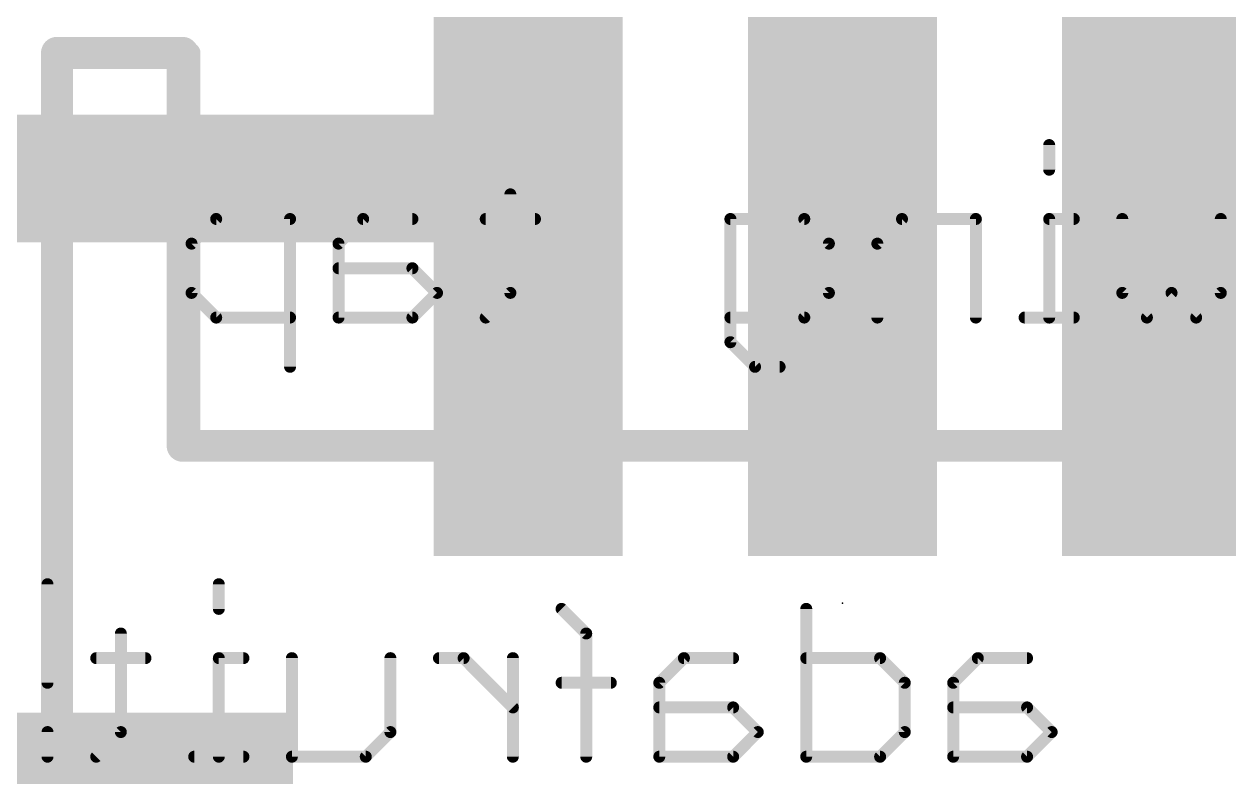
# Model space of a CAD drawing. Extents: x -9.1 to 9.1, y -5.3 to 9.
# Drawn here: x -5.21 to 2.46, y -1.11 to 3.68 of the extents above; entities that cross this region are included whole.
import ezdxf

# ---------------------------------------------------------------- set-up
doc = ezdxf.new("R2010")
doc.units = 0
for name, color, linetype in [('1', 12, 'CONTINUOUS'), ('20', 53, 'CONTINUOUS'), ('21', 253, 'CONTINUOUS'), ('23', 53, 'CONTINUOUS'), ('29', 253, 'CONTINUOUS'), ('51', 253, 'CONTINUOUS'), ('52', 253, 'CONTINUOUS')]:
    doc.layers.add(name, color=color, linetype=linetype)

# ---------------------------------------------------------------- blocks, each defined once
blk = doc.blocks.new('RECT')
blk.add_solid([(-0.5, -0.5), (0.5, -0.5), (-0.5, 0.5), (0.5, 0.5)])

msp = doc.modelspace()

# ---------------------------------------------------------------- linework, layer by layer
at = {"layer": '1', "const_width": 0.8128}
for points in [[(0, 2.7), (0, 7.62)], [(-2, 2.7), (-6.604, 2.7)], [(2, 2.7), (7.62, 2.7)]]:
    msp.add_lwpolyline(points, dxfattribs=at)
at = {"layer": '1', "const_width": 0.4064}
for points in [[(-2, 2.4968, 1), (-2, 2.9032)], [(2, 2.9032, 1), (2, 2.4968)], [(-0.2032, 2.7, 1), (0.2032, 2.7)]]:
    msp.add_lwpolyline(points, format="xyb", dxfattribs=at)
at = {"layer": '20'}
for centre, radius, start, end in [((-0.0003, 0.0003), 8.8897, 89.9981, 180.0019), ((0.0001, 0.0001), 8.8899, 359.9994, 90.0006), ((-3.302, 0.254), 5.5938, 182.6026, 272.6026)]:
    msp.add_arc(centre, radius, start, end, dxfattribs=at)
at = {"layer": '21', "const_width": 0.0635}
for points in [[(-5, 3.5318, 1), (-5, 3.4682)], [(-4.9683, 3.5, 1), (-5.0317, 3.5)], [(-4.1183, 3.5, 1), (-4.1818, 3.5)], [(-4.15, 3.4682, 1), (-4.15, 3.5318)], [(-4.1818, 1, 1), (-4.1183, 1)], [(-4.15, 1.0317, 1), (-4.15, 0.9683)], [(-0.75, 0.9683, 1), (-0.75, 1.0317)], [(-5.0317, -0.5, 1), (-4.9683, -0.5)]]:
    msp.add_lwpolyline(points, format="xyb", dxfattribs=at)
at = {"layer": '21', "const_width": 0.127}
for points in [[(-5, -0.5), (-5, 3.5)], [(-5, 3.5), (-4.15, 3.5)], [(-4.15, 3.5), (-4.15, 1)], [(-4.15, 1), (-0.75, 1)]]:
    msp.add_lwpolyline(points, dxfattribs=at)
at = {"layer": '23'}
msp.add_point((0, 0), dxfattribs=at)
at = {"layer": '51', "const_width": 0.2032}
for points in [[(-5, -4), (-5, 3.5)], [(-5, 3.5), (-4.2, 3.5)], [(-4.2, 3.5), (-4.2, 1)], [(-4.2, 1), (4.2, 1)]]:
    msp.add_lwpolyline(points, dxfattribs=at)
at = {"layer": '51', "const_width": 0.1016}
for points in [[(-4.9492, 3.5, 1), (-5.0508, 3.5)], [(-5, 3.5508, 1), (-5, 3.4492)], [(-4.1492, 3.5, 1), (-4.2508, 3.5)], [(-4.2, 3.4492, 1), (-4.2, 3.5508)], [(-4.2, 1.0508, 1), (-4.2, 0.9492)], [(-4.2508, 1, 1), (-4.1492, 1)]]:
    msp.add_lwpolyline(points, format="xyb", dxfattribs=at)
at = {"layer": '52', "const_width": 0.0381}
for points in [[(1.3356, 2.9135, 1), (1.2975, 2.9135)], [(1.2975, 2.7567, 1), (1.3356, 2.7567)], [(-2.0946, 2.5999, 1), (-2.1327, 2.5999)], [(-3.9864, 2.4622, 1), (-3.9864, 2.4241)], [(-3.9729, 2.4297, 1), (-3.9999, 2.4566)], [(-3.497, 2.4432, 1), (-3.5351, 2.4432)], [(-3.5161, 2.4241, 1), (-3.5161, 2.4622)], [(-3.0509, 2.4622, 1), (-3.0509, 2.4241)], [(-3.0374, 2.4297, 1), (-3.0643, 2.4566)], [(-2.7373, 2.4241, 1), (-2.7373, 2.4622)], [(-2.2704, 2.4622, 1), (-2.2704, 2.4241)], [(-1.9569, 2.4241, 1), (-1.9569, 2.4622)], [(-0.6939, 2.4432, 1), (-0.732, 2.4432)], [(-0.7129, 2.4622, 1), (-0.7129, 2.4241)], [(-0.2291, 2.4566, 1), (-0.2561, 2.4297)], [(-0.2426, 2.4241, 1), (-0.2426, 2.4622)], [(0.3794, 2.4622, 1), (0.3794, 2.4241)], [(0.3928, 2.4297, 1), (0.3659, 2.4566)], [(0.8687, 2.4432, 1), (0.8306, 2.4432)], [(0.8497, 2.4241, 1), (0.8497, 2.4622)], [(1.3356, 2.4432, 1), (1.2975, 2.4432)], [(1.3166, 2.4622, 1), (1.3166, 2.4241)], [(1.4733, 2.4241, 1), (1.4733, 2.4622)], [(1.8008, 2.4432, 1), (1.7627, 2.4432)], [(2.4279, 2.4432, 1), (2.3898, 2.4432)], [(-4.1241, 2.2864, 1), (-4.1622, 2.2864)], [(-4.1566, 2.2999, 1), (-4.1297, 2.2729)], [(-3.1886, 2.2864, 1), (-3.2267, 2.2864)], [(-3.2211, 2.2999, 1), (-3.1942, 2.2729)], [(-0.0668, 2.2864, 1), (-0.1049, 2.2864)], [(-0.0993, 2.2729, 1), (-0.0724, 2.2999)], [(0.2416, 2.2864, 1), (0.2035, 2.2864)], [(0.2091, 2.2999, 1), (0.2361, 2.2729)], [(-3.2076, 2.1487, 1), (-3.2076, 2.1106)], [(-2.7239, 2.1431, 1), (-2.7508, 2.1162)], [(-2.7373, 2.1106, 1), (-2.7373, 2.1487)], [(-4.1297, 1.9863, 1), (-4.1566, 1.9594)], [(-2.5671, 1.9594, 1), (-2.594, 1.9863)], [(-2.594, 1.9594, 1), (-2.5671, 1.9863)], [(-2.1002, 1.9594, 1), (-2.1271, 1.9863)], [(-0.0724, 1.9594, 1), (-0.0993, 1.9863)], [(1.7953, 1.9863, 1), (1.7683, 1.9594)], [(2.1088, 1.9863, 1), (2.0819, 1.9594)], [(2.1088, 1.9594, 1), (2.0819, 1.9863)], [(2.4223, 1.9594, 1), (2.3954, 1.9863)], [(-4.1622, 1.9729, 1), (-4.1241, 1.9729)], [(-2.1327, 1.9729, 1), (-2.0946, 1.9729)], [(-0.1049, 1.9729, 1), (-0.0668, 1.9729)], [(1.7627, 1.9729, 1), (1.8008, 1.9729)], [(2.3898, 1.9729, 1), (2.4279, 1.9729)], [(-3.9864, 1.8352, 1), (-3.9864, 1.7971)], [(-3.9999, 1.8026, 1), (-3.9729, 1.8296)], [(-3.5161, 1.7971, 1), (-3.5161, 1.8352)], [(-3.2076, 1.8352, 1), (-3.2076, 1.7971)], [(-2.7508, 1.8296, 1), (-2.7239, 1.8026)], [(-2.7373, 1.7971, 1), (-2.7373, 1.8352)], [(-2.2839, 1.8296, 1), (-2.257, 1.8026)], [(-0.7129, 1.8352, 1), (-0.7129, 1.7971)], [(-0.2561, 1.8296, 1), (-0.2291, 1.8026)], [(-0.2426, 1.7971, 1), (-0.2426, 1.8352)], [(1.1598, 1.8352, 1), (1.1598, 1.7971)], [(1.4733, 1.7971, 1), (1.4733, 1.8352)], [(1.9251, 1.8296, 1), (1.952, 1.8026)], [(1.9251, 1.8026, 1), (1.952, 1.8296)], [(2.2386, 1.8296, 1), (2.2656, 1.8026)], [(2.2386, 1.8026, 1), (2.2656, 1.8296)], [(-3.2267, 1.8161, 1), (-3.1886, 1.8161)], [(0.2035, 1.8161, 1), (0.2416, 1.8161)], [(0.8306, 1.8161, 1), (0.8687, 1.8161)], [(1.2975, 1.8161, 1), (1.3356, 1.8161)], [(-0.6995, 1.6728, 1), (-0.7264, 1.6459)], [(-0.732, 1.6593, 1), (-0.6939, 1.6593)], [(-0.5562, 1.5216, 1), (-0.5562, 1.4835)], [(-0.5696, 1.4891, 1), (-0.5427, 1.516)], [(-0.3994, 1.4835, 1), (-0.3994, 1.5216)], [(-3.5351, 1.5026, 1), (-3.497, 1.5026)], [(-5.0412, 0.1195, 1), (-5.0793, 0.1195)], [(-3.9506, 0.1195, 1), (-3.9887, 0.1195)], [(-1.7742, -0.0238, 1), (-1.8011, -0.0508)], [(-0.2111, -0.0373, 1), (-0.2492, -0.0373)], [(-3.9887, -0.0373, 1), (-3.9506, -0.0373)], [(-4.5743, -0.1941, 1), (-4.6124, -0.1941)], [(-1.6118, -0.1941, 1), (-1.6499, -0.1941)], [(-1.6443, -0.2075, 1), (-1.6174, -0.1806)], [(-4.7501, -0.3318, 1), (-4.7501, -0.3699)], [(-4.4366, -0.3699, 1), (-4.4366, -0.3318)], [(-3.9697, -0.3318, 1), (-3.9697, -0.3699)], [(-3.9506, -0.3508, 1), (-3.9887, -0.3508)], [(-3.8129, -0.3699, 1), (-3.8129, -0.3318)], [(-3.4854, -0.3508, 1), (-3.5235, -0.3508)], [(-2.8583, -0.3508, 1), (-2.8964, -0.3508)], [(-2.5681, -0.3318, 1), (-2.5681, -0.3699)], [(-2.3978, -0.3374, 1), (-2.4248, -0.3643)], [(-2.4113, -0.3699, 1), (-2.4113, -0.3318)], [(-2.0787, -0.3508, 1), (-2.1168, -0.3508)], [(-1.0089, -0.3318, 1), (-1.0089, -0.3699)], [(-0.9954, -0.3643, 1), (-1.0223, -0.3374)], [(-0.6953, -0.3699, 1), (-0.6953, -0.3318)], [(-0.2301, -0.3318, 1), (-0.2301, -0.3699)], [(0.2536, -0.3374, 1), (0.2267, -0.3643)], [(0.2402, -0.3699, 1), (0.2402, -0.3318)], [(0.8622, -0.3318, 1), (0.8622, -0.3699)], [(0.8756, -0.3643, 1), (0.8487, -0.3374)], [(1.1757, -0.3699, 1), (1.1757, -0.3318)], [(-5.0793, -0.5076, 1), (-5.0412, -0.5076)], [(-1.7876, -0.4886, 1), (-1.7876, -0.5267)], [(-1.4741, -0.5267, 1), (-1.4741, -0.4886)], [(-1.1466, -0.5076, 1), (-1.1847, -0.5076)], [(-1.1791, -0.4941, 1), (-1.1522, -0.5211)], [(0.416, -0.5076, 1), (0.3779, -0.5076)], [(0.3835, -0.5211, 1), (0.4104, -0.4941)], [(0.7244, -0.5076, 1), (0.6863, -0.5076)], [(0.6919, -0.4941, 1), (0.7189, -0.5211)], [(-2.1112, -0.6778, 1), (-2.0843, -0.6509)], [(-1.1656, -0.6453, 1), (-1.1656, -0.6834)], [(-0.6819, -0.6509, 1), (-0.7088, -0.6778)], [(-0.6953, -0.6834, 1), (-0.6953, -0.6453)], [(0.7054, -0.6453, 1), (0.7054, -0.6834)], [(1.1892, -0.6509, 1), (1.1622, -0.6778)], [(1.1757, -0.6834, 1), (1.1757, -0.6453)], [(-5.0412, -0.8211, 1), (-5.0793, -0.8211)], [(-4.6124, -0.8211, 1), (-4.5743, -0.8211)], [(-4.5799, -0.8346, 1), (-4.6068, -0.8077)], [(-2.8964, -0.8211, 1), (-2.8583, -0.8211)], [(-2.8639, -0.8346, 1), (-2.8908, -0.8077)], [(-0.5251, -0.8346, 1), (-0.552, -0.8077)], [(-0.552, -0.8346, 1), (-0.5251, -0.8077)], [(0.3779, -0.8211, 1), (0.416, -0.8211)], [(0.4104, -0.8346, 1), (0.3835, -0.8077)], [(1.3459, -0.8346, 1), (1.319, -0.8077)], [(1.319, -0.8346, 1), (1.3459, -0.8077)], [(-5.0793, -0.9779, 1), (-5.0412, -0.9779)], [(-4.7636, -0.9644, 1), (-4.7366, -0.9914)], [(-4.1264, -0.9588, 1), (-4.1264, -0.997)], [(-3.9887, -0.9779, 1), (-3.9506, -0.9779)], [(-3.8129, -0.997, 1), (-3.8129, -0.9588)], [(-3.5044, -0.9588, 1), (-3.5044, -0.997)], [(-3.5235, -0.9779, 1), (-3.4854, -0.9779)], [(-3.0476, -0.9644, 1), (-3.0207, -0.9914)], [(-3.0341, -0.997, 1), (-3.0341, -0.9588)], [(-2.1168, -0.9779, 1), (-2.0787, -0.9779)], [(-1.6499, -0.9779, 1), (-1.6118, -0.9779)], [(-1.1847, -0.9779, 1), (-1.1466, -0.9779)], [(-1.1656, -0.9588, 1), (-1.1656, -0.997)], [(-0.7088, -0.9644, 1), (-0.6819, -0.9914)], [(-0.6953, -0.997, 1), (-0.6953, -0.9588)], [(-0.2492, -0.9779, 1), (-0.2111, -0.9779)], [(-0.2301, -0.9588, 1), (-0.2301, -0.997)], [(0.2267, -0.9644, 1), (0.2536, -0.9914)], [(0.2402, -0.997, 1), (0.2402, -0.9588)], [(0.7054, -0.9588, 1), (0.7054, -0.997)], [(0.6863, -0.9779, 1), (0.7244, -0.9779)], [(1.1622, -0.9644, 1), (1.1892, -0.9914)], [(1.1757, -0.997, 1), (1.1757, -0.9588)]]:
    msp.add_lwpolyline(points, format="xyb", dxfattribs=at)
at = {"layer": '52', "const_width": 0.0762}
for points in [[(1.3166, 2.9135), (1.3166, 2.7567)], [(-2.1137, 2.5999), (-2.1137, 1.9729)], [(-3.9864, 2.4432), (-4.1432, 2.2864)], [(-3.5161, 2.4432), (-3.9864, 2.4432)], [(-3.5161, 1.5026), (-3.5161, 2.4432)], [(-3.0509, 2.4432), (-3.2076, 2.2864)], [(-2.7373, 2.4432), (-3.0509, 2.4432)], [(-1.9569, 2.4432), (-2.2704, 2.4432)], [(-0.7129, 1.6593), (-0.7129, 2.4432)], [(-0.7129, 2.4432), (-0.2426, 2.4432)], [(-0.2426, 2.4432), (-0.0859, 2.2864)], [(0.3794, 2.4432), (0.2226, 2.2864)], [(0.8497, 2.4432), (0.3794, 2.4432)], [(0.8497, 1.8161), (0.8497, 2.4432)], [(1.4733, 2.4432), (1.3166, 2.4432)], [(1.3166, 2.4432), (1.3166, 1.8161)], [(1.7818, 1.9729), (1.7818, 2.4432)], [(2.4089, 2.4432), (2.4089, 1.9729)], [(-4.1432, 2.2864), (-4.1432, 1.9729)], [(-3.2076, 2.2864), (-3.2076, 1.8161)], [(-0.0859, 2.2864), (-0.0859, 1.9729)], [(0.2226, 2.2864), (0.2226, 1.8161)], [(-2.7373, 2.1296), (-3.2076, 2.1296)], [(-2.5806, 1.9729), (-2.7373, 2.1296)], [(-4.1432, 1.9729), (-3.9864, 1.8161)], [(-2.7373, 1.8161), (-2.5806, 1.9729)], [(-2.1137, 1.9729), (-2.2704, 1.8161)], [(-0.0859, 1.9729), (-0.2426, 1.8161)], [(1.9386, 1.8161), (1.7818, 1.9729)], [(2.0953, 1.9729), (1.9386, 1.8161)], [(2.2521, 1.8161), (2.0953, 1.9729)], [(2.4089, 1.9729), (2.2521, 1.8161)], [(-3.9864, 1.8161), (-3.5161, 1.8161)], [(-3.2076, 1.8161), (-2.7373, 1.8161)], [(-0.2426, 1.8161), (-0.7129, 1.8161)], [(1.4733, 1.8161), (1.1598, 1.8161)], [(-0.5562, 1.5026), (-0.7129, 1.6593)], [(-0.3994, 1.5026), (-0.5562, 1.5026)], [(-5.0602, 0.1195), (-5.0602, -0.5076)], [(-3.9697, 0.1195), (-3.9697, -0.0373)], [(-1.6309, -0.1941), (-1.7876, -0.0373)], [(-0.2301, -0.0373), (-0.2301, -0.9779)], [(-4.5933, -0.1941), (-4.5933, -0.8211)], [(-1.6309, -0.9779), (-1.6309, -0.1941)], [(-4.4366, -0.3508), (-4.7501, -0.3508)], [(-3.8129, -0.3508), (-3.9697, -0.3508)], [(-3.9697, -0.3508), (-3.9697, -0.9779)], [(-3.5044, -0.9779), (-3.5044, -0.3508)], [(-2.8774, -0.3508), (-2.8774, -0.8211)], [(-2.4113, -0.3508), (-2.5681, -0.3508)], [(-2.0978, -0.6644), (-2.4113, -0.3508)], [(-2.0978, -0.9779), (-2.0978, -0.3508)], [(-1.0089, -0.3508), (-1.1656, -0.5076)], [(-0.6953, -0.3508), (-1.0089, -0.3508)], [(0.2402, -0.3508), (-0.2301, -0.3508)], [(0.3969, -0.5076), (0.2402, -0.3508)], [(0.8622, -0.3508), (0.7054, -0.5076)], [(1.1757, -0.3508), (0.8622, -0.3508)], [(-1.4741, -0.5076), (-1.7876, -0.5076)], [(-1.1656, -0.5076), (-1.1656, -0.9779)], [(0.3969, -0.8211), (0.3969, -0.5076)], [(0.7054, -0.5076), (0.7054, -0.9779)], [(-0.6953, -0.6644), (-1.1656, -0.6644)], [(-0.5386, -0.8211), (-0.6953, -0.6644)], [(1.1757, -0.6644), (0.7054, -0.6644)], [(1.3325, -0.8211), (1.1757, -0.6644)], [(-5.0602, -0.8211), (-5.0602, -0.9779)], [(-4.5933, -0.8211), (-4.7501, -0.9779)], [(-2.8774, -0.8211), (-3.0341, -0.9779)], [(-0.6953, -0.9779), (-0.5386, -0.8211)], [(0.2402, -0.9779), (0.3969, -0.8211)], [(1.1757, -0.9779), (1.3325, -0.8211)], [(-3.8129, -0.9779), (-4.1264, -0.9779)], [(-3.0341, -0.9779), (-3.5044, -0.9779)], [(-1.1656, -0.9779), (-0.6953, -0.9779)], [(-0.2301, -0.9779), (0.2402, -0.9779)], [(0.7054, -0.9779), (1.1757, -0.9779)]]:
    msp.add_lwpolyline(points, dxfattribs=at)

# ---------------------------------------------------------------- block references
at = {"layer": '1', "yscale": 4.6, "rotation": 180}
for p in [(-2, 2.7), (0, 2.7), (2, 2.7)]:
    msp.add_blockref('RECT', p, dxfattribs=at)
at = {"layer": '1', "xscale": 3.4, "yscale": 1.6, "rotation": 270}
msp.add_blockref('RECT', (-4.4, -2.5), dxfattribs=at)
at = {"layer": '29'}
for p, xscale, yscale, rotation in [((-2, 2.7), 1.2032, 4.8032, 180), ((0, 2.7), 1.2032, 4.8032, 180), ((2, 2.7), 1.2032, 4.8032, 180), ((-4.4, -2.5), 3.6032, 1.8032, 270)]:
    msp.add_blockref('RECT', p, dxfattribs=dict(at, xscale=xscale, yscale=yscale, rotation=rotation))

doc.saveas('drawing.dxf')
